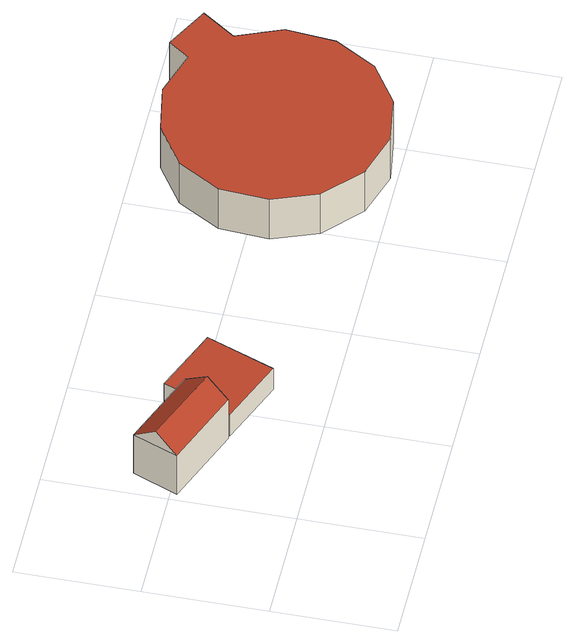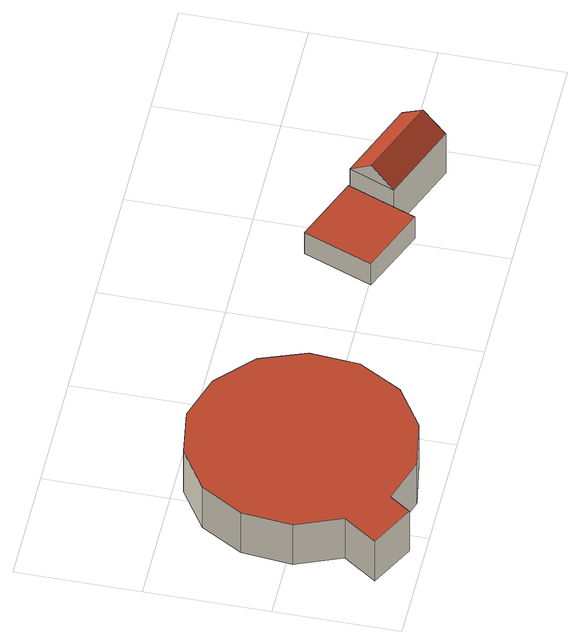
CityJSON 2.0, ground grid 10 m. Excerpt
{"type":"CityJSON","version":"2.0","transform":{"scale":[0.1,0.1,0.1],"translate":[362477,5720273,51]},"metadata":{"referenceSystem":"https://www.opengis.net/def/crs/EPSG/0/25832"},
"CityObjects":{
"building1":{"type":"Building","attributes":{"Geometrietyp2DReferenz":"3000","Gemeindeschluessel":"05513000","function":"31001_2720","roofType":"3100","measuredHeight":5.68,"storeysAboveGround":1},"address":[{"country":"Germany","locality":"Gelsenkirchen","thoroughfareNumber":"20a","thoroughfareName":"Fünfhäuserweg"}],"geometry":[{"type":"Solid","lod":"2","boundaries":[[[[0,1,2,3]],[[4,5,1,0]],[[6,7,5,4]],[[3,2,7,6]],[[0,8,4]],[[6,9,3]],[[3,9,8,0]],[[4,8,9,6]],[[1,5,7,2]]]],"semantics":{"surfaces":[{"type":"WallSurface"},{"type":"RoofSurface"},{"type":"GroundSurface"}],"values":[[0,0,0,0,0,0,1,1,2]]}}]},
"building2":{"type":"Building","attributes":{"Geometrietyp2DReferenz":"3000","Gemeindeschluessel":"05513000","function":"31001_2463","roofType":"1000","measuredHeight":2.21,"storeysAboveGround":1},"address":[{"country":"Germany","locality":"Gelsenkirchen","thoroughfareNumber":"20a","thoroughfareName":"Fünfhäuserweg"}],"geometry":[{"type":"Solid","lod":"2","boundaries":[[[[10,11,12,13]],[[14,15,11,10]],[[16,17,15,14]],[[13,12,17,16]],[[14,10,13,16]],[[11,15,17,12]]]],"semantics":{"surfaces":[{"type":"WallSurface"},{"type":"RoofSurface"},{"type":"GroundSurface"}],"values":[[0,0,0,0,1,2]]}}]},
"building3":{"type":"Building","attributes":{"Geometrietyp2DReferenz":"3000","Gemeindeschluessel":"05513000","function":"31001_2720","roofType":"1000","measuredHeight":4.33,"storeysAboveGround":1},"address":[{"country":"Germany","locality":"Gelsenkirchen","thoroughfareNumber":"20a","thoroughfareName":"Fünfhäuserweg"}],"geometry":[{"type":"Solid","lod":"2","boundaries":[[[[18,19,20,21]],[[22,23,19,18]],[[24,25,23,22]],[[26,27,25,24]],[[28,29,27,26]],[[30,31,29,28]],[[32,33,31,30]],[[34,35,33,32]],[[36,37,35,34]],[[38,39,37,36]],[[40,41,39,38]],[[42,43,41,40]],[[44,45,43,42]],[[46,47,45,44]],[[48,49,47,46]],[[21,20,49,48]],[[46,44,42,40,38,36,34,32,30,28,26,24,22,18,21,48]],[[19,23,25,27,29,31,33,35,37,39,41,43,45,47,49,20]]]],"semantics":{"surfaces":[{"type":"WallSurface"},{"type":"RoofSurface"},{"type":"GroundSurface"}],"values":[[0,0,0,0,0,0,0,0,0,0,0,0,0,0,0,0,1,2]]}}]}
},
"vertices":[
[88,106,51],[88,106,9],[22,132,9],[22,132,51],[73,69,51],[73,69,9],[7,95,51],[7,95,9],[80,87,66],[15,113,66],
[151,102,34],[151,102,11],[96,124,11],[96,124,34],[129,46,34],[129,46,11],[74,68,34],[74,68,11],
[301,156,61],[301,156,18],[281,121,18],[281,121,61],[335,178,61],[335,178,18],[375,185,61],[375,185,18],[413,173,61],[413,173,18],[425,190,61],[425,190,18],[461,171,61],[461,171,18],[442,144,61],[442,144,18],[457,107,61],[457,107,18],[453,66,61],[453,66,18],[433,32,61],[433,32,18],[399,10,61],[399,10,18],[360,4,61],[360,4,18],[322,16,61],[322,16,18],[292,44,61],[292,44,18],[278,81,61],[278,81,18]
]}
